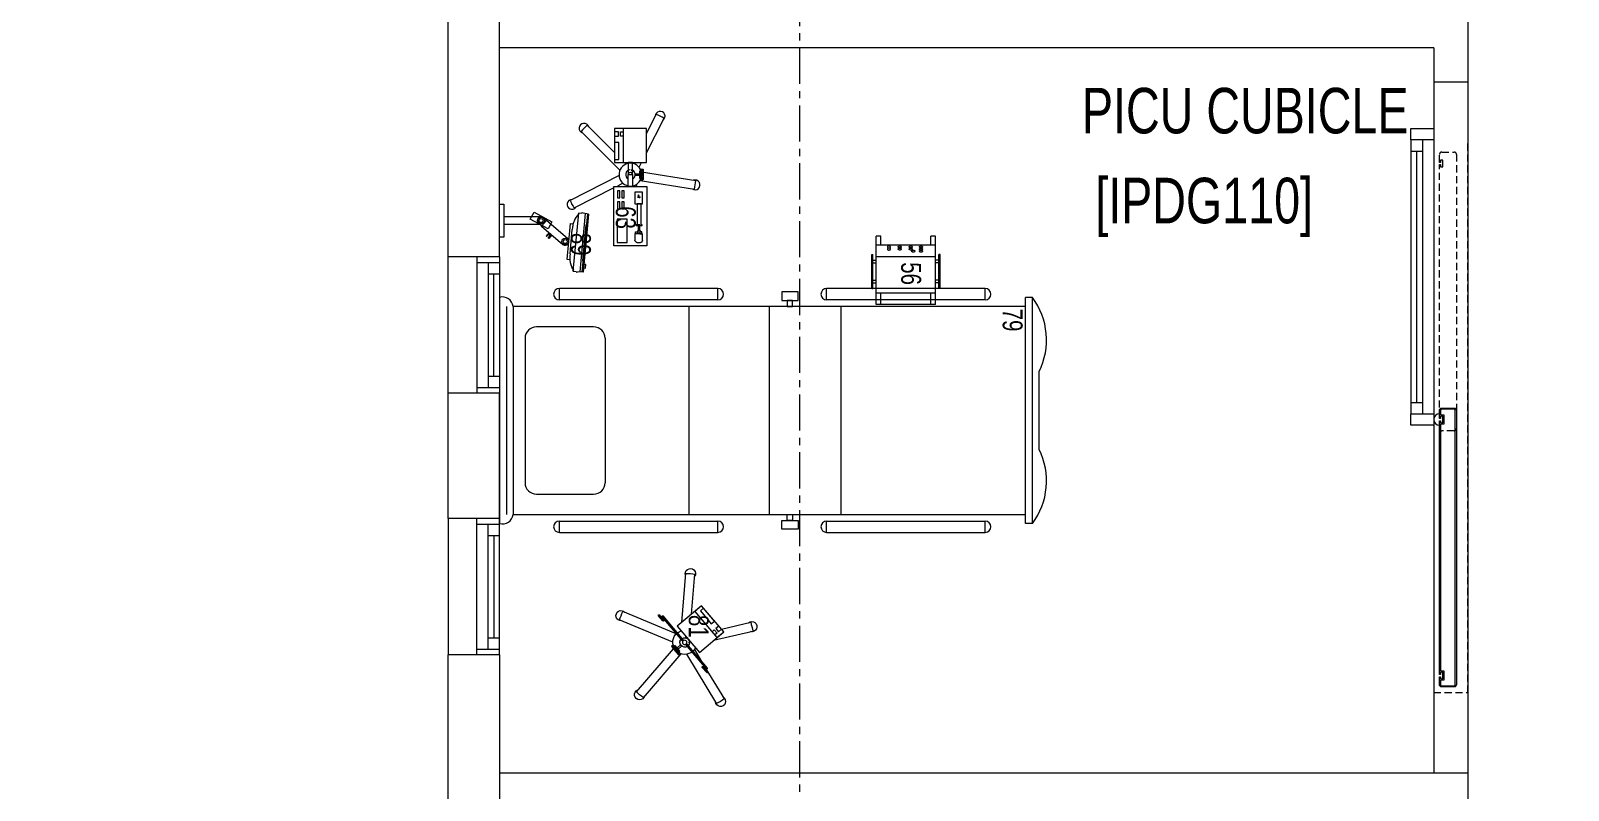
# Model space of a CAD drawing. Header units: millimetres. Extents: x 26027 to 581921, y 7230 to 233891.
# Drawn here: x 462471 to 469227, y 193635 to 196973 of the extents above; entities that cross this region are included whole.
import ezdxf

# ---------------------------------------------------------------- set-up
doc = ezdxf.new("R2010")
doc.units = ezdxf.units.MM
doc.header["$LTSCALE"] = 5
for name, pattern in [('CENTER', [50.8, 31.75, -6.35, 6.35, -6.35]), ('HIDDEN', [9.525, 6.35, -3.175]), ('HIDDEN2', [0.1875, 0.125, -0.0625])]:
    doc.linetypes.add(name, pattern=pattern)
for name, color, linetype, lineweight in [('72_EGR_BASE_TEXT', 252, 'Continuous', 5), ('Aluminum', 252, 'Continuous', 5), ('E-ELEC-EQPM-2', 85, 'Continuous', 30), ('Medical Equipment and Furniture', 252, 'Continuous', 0), ('Medical Equipment and Furniture1', 252, 'Continuous', 5), ('Medical Equipment and Furniture2', 252, 'Continuous', 13), ('Proj', 252, 'HIDDEN2', 5), ('Walls', 252, 'Continuous', 5), ('Wooden Joinery', 252, 'Continuous', 5)]:
    doc.layers.add(name, color=color, linetype=linetype, lineweight=lineweight)
doc.layers.add('axes', color=252, linetype='Continuous')
doc.layers.add('EXF', color=7, linetype='Continuous', lineweight=30, true_color=0x4e7e3e)
doc.styles.add('list_ghTextstyle', font='romans.shx', dxfattribs={"height": 0.25})
doc.styles.add('X3G_ENTITY_257CFD', font='swisscl.ttf', dxfattribs={"height": 200})
doc.styles.add('X3G_ENTITY_2587EA', font='swisscl.ttf', dxfattribs={"height": 200})

# ---------------------------------------------------------------- blocks, each defined once
blk = doc.blocks.new('IC.1')
at = {"layer": 'Medical Equipment and Furniture1'}
for p, q in [((42.4872, -10.88), (41.4928, -10.88)), ((42.4472, -10.91), (41.5328, -10.91)), ((42.4472, -10.91), (41.5328, -10.91)), ((42.4472, -10.91), (41.5328, -10.91)), ((41.5328, -10.94), (41.5328, -13.1914)), ((42.4472, -10.94), (41.5328, -10.94)), ((42.4472, -13.1914), (42.4472, -10.94)), ((42.3077, -10.9923), (41.6724, -10.9923)), ((41.6224, -11.0423), (41.6224, -11.2937)), ((42.3577, -11.2937), (42.3577, -11.0423)), ((41.4542, -11.1429), (41.4542, -11.8396)), ((41.4542, -11.1429), (41.5042, -11.1429)), ((41.5042, -11.1429), (41.5042, -11.8396)), ((42.4759, -11.1429), (42.5259, -11.1429)), ((42.4759, -11.8396), (42.4759, -11.1429)), ((42.5259, -11.8396), (42.5259, -11.1429)), ((42.3077, -11.3437), (41.6724, -11.3437)), ((41.5328, -11.7137), (42.4472, -11.7137)), ((41.4542, -11.8396), (41.5042, -11.8396)), ((42.4759, -11.8396), (42.5259, -11.8396)), ((41.5328, -12.0657), (42.4472, -12.0657)), ((41.4542, -12.3172), (41.4542, -13.0139)), ((41.4542, -12.3172), (41.5042, -12.3172)), ((41.5042, -12.3172), (41.5042, -13.0139)), ((42.4759, -12.3172), (42.5259, -12.3172)), ((42.4759, -13.0139), (42.4759, -12.3172)), ((42.5259, -13.0139), (42.5259, -12.3172)), ((41.5328, -12.3807), (42.4472, -12.3807)), ((41.4542, -13.0139), (41.5042, -13.0139)), ((42.4759, -13.0139), (42.5259, -13.0139)), ((41.4928, -13.1914), (42.4872, -13.1914)), ((41.4928, -13.2214), (41.4928, -13.1914)), ((41.4928, -13.2214), (42.4872, -13.2214)), ((42.4872, -13.2214), (42.4872, -13.1914)), ((41.8192, -13.2514), (42.1609, -13.2514))]:
    blk.add_line(p, q, dxfattribs=at)
for points in [[(41.4689, -12.1927), (41.4689, -12.1212), (41.5064, -12.1212), (41.5064, -12.1927)], [(41.5064, -12.1674), (41.5064, -12.1434), (41.5328, -12.1434), (41.5328, -12.1674)], [(42.4737, -12.1674), (42.4737, -12.1434), (42.4472, -12.1434), (42.4472, -12.1674)], [(42.5112, -12.1927), (42.5112, -12.1212), (42.4737, -12.1212), (42.4737, -12.1927)]]:
    blk.add_lwpolyline(points, close=True, dxfattribs=at)
for centre, radius, start, end in [((41.539, -10.8926), 0.0478, 164.74006, 262.64007), ((42.4411, -10.8926), 0.0478, 277.35993, 15.25994), ((41.6724, -11.0423), 0.05, 90, 180), ((42.3077, -11.0423), 0.05, 0, 90), ((41.4792, -11.1429), 0.025, 0, 180), ((42.5009, -11.1429), 0.025, 0, 180), ((41.6724, -11.2937), 0.05, 180, 270), ((42.3077, -11.2937), 0.05, 270, 0), ((41.4792, -11.8396), 0.025, 180, 0), ((42.5009, -11.8396), 0.025, 180, 0), ((41.4792, -12.3172), 0.025, 0, 180), ((42.5009, -12.3172), 0.025, 0, 180), ((41.4792, -13.0139), 0.025, 180, 0), ((42.5009, -13.0139), 0.025, 180, 0), ((41.6806, -12.9691), 0.3145, 233.34878, 296.14643), ((42.2995, -12.9691), 0.3145, 243.85357, 306.65122)]:
    blk.add_arc(centre, radius, start, end, dxfattribs=at)
blk = doc.blocks.new('IC.4')
at = {"layer": 'Medical Equipment and Furniture1'}
for p, q in [((31.2125, -28.0897), (31.2131, -28.0787)), ((31.2125, -28.0897), (31.2131, -28.0787)), ((31.4683, -28.1146), (31.2135, -28.0909)), ((31.2174, -28.0912), (31.2135, -28.0909)), ((31.2175, -28.0475), (31.214, -28.0706)), ((31.2152, -28.0625), (31.4716, -28.0865)), ((31.2152, -28.0625), (31.2652, -28.0672)), ((31.2167, -28.0528), (31.4722, -28.0766)), ((31.2175, -28.0475), (31.266, -28.052)), ((31.2653, -28.0595), (31.266, -28.0521)), ((31.2653, -28.0595), (31.266, -28.0521)), ((31.2653, -28.0595), (31.4231, -28.0741)), ((31.266, -28.0521), (31.4238, -28.0667)), ((31.4238, -28.0667), (31.4231, -28.0741)), ((31.4238, -28.0667), (31.4233, -28.0721)), ((31.4238, -28.0667), (31.4724, -28.0712)), ((31.4709, -28.1027), (31.4695, -28.1137)), ((31.4709, -28.1027), (31.4695, -28.1137)), ((31.4724, -28.0712), (31.4715, -28.0946)), ((31.3256, -28.1392), (31.2451, -28.2325)), ((31.2591, -28.1266), (31.2601, -28.1153)), ((31.2591, -28.1266), (31.2601, -28.1154)), ((31.4169, -28.1412), (31.2591, -28.1266)), ((31.4169, -28.1412), (31.2591, -28.1266)), ((31.2698, -28.2538), (31.3503, -28.1605)), ((31.3924, -28.1291), (31.2853, -28.1192)), ((31.4179, -28.13), (31.4169, -28.1412)), ((31.4179, -28.13), (31.4169, -28.1412)), ((31.4683, -28.1146), (31.4643, -28.1143)), ((31.2095, -28.2871), (31.2519, -28.209)), ((31.2451, -28.2325), (31.2297, -28.2503)), ((31.2826, -28.2257), (31.2401, -28.3037)), ((31.2451, -28.2325), (31.2698, -28.2538)), ((31.2519, -28.209), (31.2826, -28.2257)), ((31.2985, -28.2206), (31.3144, -28.2343)), ((31.3049, -28.2217), (31.3107, -28.2149)), ((31.3166, -28.2318), (31.3049, -28.2217)), ((31.3087, -28.2087), (31.3246, -28.2225)), ((31.3224, -28.225), (31.3107, -28.2149)), ((31.3144, -28.2343), (31.3166, -28.2318)), ((31.3246, -28.2225), (31.3224, -28.225)), ((31.2401, -28.3037), (31.2095, -28.2871)), ((31.2297, -28.2503), (31.2297, -28.4193)), ((31.2623, -28.2624), (31.2698, -28.2538)), ((31.2623, -28.4193), (31.2623, -28.2564)), ((31.2623, -28.3628), (31.2623, -28.3284)), ((31.2297, -28.4193), (31.2623, -28.4193))]:
    blk.add_line(p, q, dxfattribs=at)
for points in [[(31.4384, -28.0681), (31.4536, -28.0695), (31.4545, -28.0605), (31.4392, -28.0591)], [(31.3181, -28.4193), (31.3181, -28.4389), (31.174, -28.4389), (31.174, -28.4193)]]:
    blk.add_lwpolyline(points, close=True, dxfattribs=at)
for centre, radius in [((31.338, -28.1499), 0.0146), ((31.338, -28.1499), 0.00861), ((31.246, -28.2564), 0.0146), ((31.246, -28.2564), 0.00861)]:
    blk.add_circle(centre, radius, dxfattribs=at)
for centre, radius, start, end in [((31.2197, -28.0753), 0.00743, 140.48168, 206.73229), ((31.2197, -28.0753), 0.00743, 140.48168, 206.73229), ((31.2136, -28.0897), 0.00112, 176.66877, 264.66879), ((31.2136, -28.0897), 0.00112, 176.66877, 264.66879), ((31.2885, -28.0151), 0.1042, 226.96619, 268.29174), ((31.2885, -28.0151), 0.1042, 226.96612, 254.21293), ((31.4648, -28.0982), 0.00761, 323.47742, 27.98418), ((31.4648, -28.0982), 0.00761, 323.47742, 27.98418), ((31.338, -28.1499), 0.0163, 319.18704, 139.18704), ((31.4085, -28.0262), 0.1042, 261.09392, 302.33649), ((31.4085, -28.0262), 0.1042, 275.17127, 302.33649), ((31.4684, -28.1135), 0.00113, 264.64594, 352.35028), ((31.4684, -28.1135), 0.00113, 264.64594, 352.35028), ((31.246, -28.2564), 0.0163, 180, 0)]:
    blk.add_arc(centre, radius, start, end, dxfattribs=at)
blk = doc.blocks.new('Syringe')
at = {"layer": 'Medical Equipment and Furniture2', "color": 254}
for points in [[(42.9739, -11.5277), (42.7139, -11.5277), (42.7139, -11.3827), (42.9739, -11.3827), (42.9739, -11.5277)], [(42.7384, -11.5086), (42.7658, -11.5086), (42.7658, -11.475), (42.7384, -11.475)], [(42.8055, -11.4851), (42.8055, -11.48), (42.8023, -11.48), (42.8023, -11.5069), (42.8055, -11.5069), (42.8055, -11.5019)], [(42.779, -11.4899), (42.779, -11.487), (42.7748, -11.487), (42.7748, -11.5), (42.779, -11.5), (42.779, -11.497)], [(42.8023, -11.4899), (42.779, -11.4899)], [(42.779, -11.497), (42.8023, -11.497)], [(42.8055, -11.5019), (42.8984, -11.5019), (42.8984, -11.4851), (42.8055, -11.4851)], [(42.8055, -11.4899), (42.8055, -11.497)], [(42.8055, -11.497), (42.8055, -11.4899)], [(42.8055, -11.497), (42.8055, -11.4899)]]:
    blk.add_lwpolyline(points, dxfattribs=at)
for points in [[(42.8312, -11.3974), (42.7289, -11.3974), (42.7289, -11.4415), (42.8312, -11.4415)], [(42.9073, -11.3985), (42.8765, -11.3985), (42.8765, -11.4091), (42.9073, -11.4091)], [(42.9073, -11.4175), (42.8765, -11.4175), (42.8765, -11.4281), (42.9073, -11.4281)], [(42.956, -11.3985), (42.9252, -11.3985), (42.9252, -11.4091), (42.956, -11.4091)], [(42.956, -11.4175), (42.9252, -11.4175), (42.9252, -11.4281), (42.956, -11.4281)], [(42.7748, -11.487), (42.7658, -11.487), (42.7658, -11.4777), (42.7748, -11.4777)], [(42.9498, -11.475), (42.8984, -11.475), (42.8984, -11.5086), (42.9498, -11.5086)], [(42.7748, -11.4967), (42.7658, -11.4967), (42.7658, -11.5059), (42.7748, -11.5059)]]:
    blk.add_lwpolyline(points, close=True, dxfattribs=at)
at = {"layer": 'Medical Equipment and Furniture2', "color": 254, "extrusion": (0, 0, -1)}
blk.add_ellipse((42.7384, -11.4918), major_axis=(0, 0.0168), ratio=0.733735, start_param=3.141593, end_param=6.283185, dxfattribs=at)
blk = doc.blocks.new('Infusion')
at = {"layer": 'Medical Equipment and Furniture2', "color": 254}
for points in [[(43.0793, -11.3852), (43.0793, -11.5252), (43.2293, -11.5252), (43.2293, -11.3852), (43.0793, -11.3852)], [(43.1962, -11.4242), (43.1962, -11.4114), (43.215, -11.4114), (43.215, -11.4242)]]:
    blk.add_lwpolyline(points, dxfattribs=at)
for points in [[(43.0793, -11.3852), (43.0793, -11.4242), (43.2293, -11.4242), (43.2293, -11.3852)], [(43.0927, -11.3852), (43.0927, -11.404), (43.1673, -11.404), (43.1673, -11.3852)], [(43.1962, -11.3852), (43.1962, -11.4027), (43.215, -11.4027), (43.215, -11.3852)]]:
    blk.add_lwpolyline(points, close=True, dxfattribs=at)
blk = doc.blocks.new('Infusion Syringe')
at = {"layer": 'Medical Equipment and Furniture1'}
for p, q in [((42.9683, -11.3827), (42.8788, -11.2071)), ((43.0225, -11.4053), (42.9127, -11.1899)), ((43.0459, -11.409), (43.2169, -11.238)), ((43.1234, -11.3852), (43.2437, -11.2649)), ((42.9886, -11.4225), (42.9765, -11.3988)), ((42.9753, -11.4431), (42.9739, -11.4433)), ((42.9838, -11.4812), (42.9765, -11.4824)), ((43.0124, -11.4411), (43.017, -11.4365)), ((43.0234, -11.4354), (43.017, -11.4365)), ((43.0175, -11.473), (43.0233, -11.476)), ((43.0297, -11.4749), (43.0233, -11.476)), ((43.0357, -11.4374), (43.0414, -11.4403)), ((43.0407, -11.4693), (43.0453, -11.4647)), ((43.0444, -11.4461), (43.0414, -11.4403)), ((43.0463, -11.4583), (43.0453, -11.4647)), ((43.0728, -11.4359), (43.0766, -11.432)), ((43.0791, -11.4595), (43.0793, -11.4596)), ((43.0006, -11.498), (42.9627, -11.7368)), ((43.0381, -11.5039), (43.0003, -11.7427)), ((43.0592, -11.4932), (43.0766, -11.502)), ((43.1221, -11.5252), (43.2746, -11.6029)), ((43.2058, -11.5252), (43.2919, -11.5691))]:
    blk.add_line(p, q, dxfattribs=at)
for points in [[(43.0266, -11.4455), (43.0266, -11.4649), (42.9739, -11.4649), (42.9739, -11.4455)], [(43.0266, -11.4455), (43.0266, -11.4649), (43.0793, -11.4649), (43.0793, -11.4455)], [(43.043, -11.4963), (43.043, -11.5009), (43.0102, -11.5009), (43.0102, -11.4963)]]:
    blk.add_lwpolyline(points, close=True, dxfattribs=at)
for points in [[(43.0302, -11.4759), (43.0302, -11.4963), (43.0229, -11.4963), (43.0229, -11.4759)], [(43.0046, -11.5009), (43.0485, -11.5009)], [(43.0485, -11.5116), (43.0046, -11.5116)]]:
    blk.add_lwpolyline(points, dxfattribs=at)
for centre, radius, start, end in [((42.8958, -11.1985), 0.0214, 359.73396, 234.26604), ((43.0266, -11.4552), 0.2881, 113.21872, 120.78128), ((43.2303, -11.2515), 0.0214, 287.73396, 162.26604), ((43.0266, -11.4552), 0.2881, 41.21872, 48.78128), ((43.0266, -11.4552), 0.0501, 296.81629, 169.37144), ((43.0266, -11.4552), 0.0501, 190.62856, 243.18371), ((43.0266, -11.4552), 0.021, 6.82759, 152.46157), ((43.0266, -11.4552), 0.021, 207.53843, 353.17241), ((43.0266, -11.4552), 0.00972, 270, 90), ((43.2833, -11.586), 0.0214, 215.73396, 90.26604), ((43.0266, -11.4552), 0.2881, 329.21872, 336.78128), ((42.9815, -11.7398), 0.0214, 143.73396, 18.26604), ((43.0266, -11.4552), 0.2881, 257.21872, 264.78128)]:
    blk.add_arc(centre, radius, start, end, dxfattribs=at)
for centre in [(43.0046, -11.5062), (43.0101, -11.5062), (43.0156, -11.5062), (43.0211, -11.5062), (43.0266, -11.5062), (43.0321, -11.5062), (43.0375, -11.5062), (43.043, -11.5062), (43.0485, -11.5062)]:
    blk.add_ellipse(centre, major_axis=(0, -0.00537), ratio=0.510594, start_param=3.141593, end_param=9.424778, dxfattribs=at)
for name in ['Syringe', 'Infusion']:
    blk.add_blockref(name, (0, 0), dxfattribs=at)
blk = doc.blocks.new('IC.5')
at = {"layer": 'Medical Equipment and Furniture2', "color": 254}
for points in [[(31.601, -27.8325), (31.5106, -27.9394), (31.3961, -27.8425), (31.4865, -27.7356), (31.601, -27.8325)], [(31.4866, -27.7868), (31.4949, -27.777), (31.4805, -27.7649), (31.4723, -27.7746)]]:
    blk.add_lwpolyline(points, dxfattribs=at)
for points in [[(31.601, -27.8325), (31.5758, -27.8623), (31.4613, -27.7654), (31.4865, -27.7356)], [(31.5118, -27.757), (31.5005, -27.7703), (31.4862, -27.7582), (31.4974, -27.7449)], [(31.5908, -27.8238), (31.5786, -27.8382), (31.5217, -27.79), (31.5338, -27.7757)]]:
    blk.add_lwpolyline(points, close=True, dxfattribs=at)
blk = doc.blocks.new('IC.5 on Trolley')
at = {"layer": 'Medical Equipment and Furniture1'}
for p, q in [((31.4491, -27.7798), (31.4897, -27.6072)), ((31.4983, -27.7455), (31.5287, -27.6163)), ((31.3877, -27.8988), (31.1701, -27.7668)), ((31.3241, -27.8134), (31.1908, -27.7326)), ((31.3299, -27.8295), (31.307, -27.8101)), ((31.3331, -27.8257), (31.3102, -27.8063)), ((31.4309, -27.9028), (31.3236, -27.812)), ((31.4342, -27.899), (31.3268, -27.8081)), ((31.4084, -27.8646), (31.3558, -27.8327)), ((31.4203, -27.9024), (31.4217, -27.8961)), ((31.4224, -27.8955), (31.4217, -27.8961)), ((31.4267, -27.8918), (31.4262, -27.8922)), ((31.4381, -27.887), (31.4445, -27.8865)), ((31.4501, -27.8899), (31.4445, -27.8865)), ((31.4582, -27.8992), (31.4607, -27.9052)), ((31.5272, -27.9198), (31.7436, -27.9018)), ((31.5637, -27.8766), (31.7403, -27.8619)), ((31.3897, -27.9237), (31.1969, -28.0898)), ((31.4119, -27.9573), (31.223, -28.1201)), ((31.4213, -27.9147), (31.4238, -27.9207)), ((31.4293, -27.9241), (31.4238, -27.9207)), ((31.4401, -27.9597), (31.5386, -28.1944)), ((31.4414, -27.9269), (31.4479, -27.9264)), ((31.4453, -27.9149), (31.5526, -28.0058)), ((31.4528, -27.9221), (31.4479, -27.9264)), ((31.4485, -27.9111), (31.5558, -28.002)), ((31.4592, -27.9115), (31.4607, -27.9052)), ((31.477, -27.9442), (31.5755, -28.1789)), ((31.49, -27.9229), (31.491, -27.9228)), ((31.5343, -28.0025), (31.5572, -28.0219)), ((31.5375, -27.9987), (31.5604, -28.0181))]:
    blk.add_line(p, q, dxfattribs=at)
for points in [[(31.42, -27.9642), (31.3865, -27.9358)], [(31.3935, -27.9276), (31.427, -27.956)], [(31.4291, -27.9251), (31.416, -27.9407), (31.4104, -27.936), (31.4235, -27.9204)]]:
    blk.add_lwpolyline(points, dxfattribs=at)
blk.add_lwpolyline([(31.4257, -27.949), (31.4227, -27.9524), (31.3977, -27.9312), (31.4006, -27.9278)], close=True, dxfattribs=at)
blk.add_circle((31.4397, -27.907), 0.00972, dxfattribs=at)
for centre, radius, start, end in [((31.5092, -27.6118), 0.0225, 319.48845, 194.02054), ((31.4397, -27.907), 0.3033, 72.97321, 80.53577), ((31.1804, -27.7497), 0.0225, 31.48845, 266.02054), ((31.4397, -27.907), 0.3033, 144.97321, 152.53577), ((31.3086, -27.8082), 0.0025, 49.75449, 229.75449), ((31.3216, -27.8134), 0.0025, 269.57621, 49.75449), ((31.3252, -27.8101), 0.0025, 49.75449, 229.75449), ((31.3315, -27.8276), 0.0025, 229.75449, 49.75449), ((31.3343, -27.8243), 0.0025, 49.75449, 187.05013), ((31.4397, -27.907), 0.0527, 116.24338, 202.9382), ((31.4397, -27.907), 0.021, 146.58208, 312.9269), ((31.4397, -27.907), 0.021, 326.58208, 132.9269), ((31.7419, -27.8818), 0.0225, 247.48845, 122.02054), ((31.4397, -27.907), 0.3033, 0.97321, 8.53577), ((31.4397, -27.907), 0.0527, 256.57079, 343.2656), ((31.5359, -28.0006), 0.0025, 49.75449, 229.75449), ((31.5387, -27.9973), 0.0025, 272.45885, 49.75449), ((31.5515, -28.008), 0.0025, 49.75449, 189.93277), ((31.5542, -28.0039), 0.0025, 229.75449, 49.75449), ((31.5588, -28.02), 0.0025, 229.75449, 49.75449), ((31.21, -28.1049), 0.0225, 103.48845, 338.02054), ((31.4397, -27.907), 0.3033, 216.97321, 224.53577), ((31.557, -28.1866), 0.0225, 175.48845, 50.02054), ((31.4397, -27.907), 0.3033, 288.97321, 296.53577)]:
    blk.add_arc(centre, radius, start, end, dxfattribs=at)
for centre in [(31.39, -27.9317), (31.3942, -27.9353), (31.3984, -27.9388), (31.4026, -27.9424), (31.4067, -27.9459), (31.4109, -27.9495), (31.4151, -27.953), (31.4193, -27.9566), (31.4235, -27.9601)]:
    blk.add_ellipse(centre, major_axis=(0.00347, 0.0041), ratio=0.510594, dxfattribs=at)
blk.add_blockref('IC.5', (0, 0), dxfattribs=at)
blk = doc.blocks.new('ME17423-P')
at = {"layer": 'Medical Equipment and Furniture1'}
for p, q in [((0.26, 0), (0, 0)), ((0, 0), (0, -0.3)), ((0.02, 0), (0.02, -0.05)), ((0.24, 0), (0.24, -0.05)), ((0.26, 0), (0.26, -0.3)), ((0.26, -0.05), (0, -0.05)), ((0.24, -0.02), (0.02, -0.02)), ((-0.02, -0.07), (-0.02, -0.22)), ((-0.02, -0.07), (-0.015, -0.07)), ((-0.015, -0.07), (-0.015, -0.22)), ((-0.015, -0.095), (0, -0.095)), ((-0.015, -0.1075), (0, -0.1075)), ((0.275, -0.095), (0.26, -0.095)), ((0.275, -0.1075), (0.26, -0.1075)), ((0.275, -0.07), (0.275, -0.22)), ((0.28, -0.07), (0.275, -0.07)), ((0.28, -0.07), (0.28, -0.22)), ((-0.015, -0.1825), (0, -0.1825)), ((-0.015, -0.195), (0, -0.195)), ((0.275, -0.1825), (0.26, -0.1825)), ((0.275, -0.195), (0.26, -0.195)), ((-0.02, -0.22), (-0.015, -0.22)), ((0.26, -0.21), (0, -0.21)), ((0.26, -0.26), (0, -0.26)), ((0.02, -0.26), (0.02, -0.3)), ((0.24, -0.26), (0.24, -0.3)), ((0.28, -0.22), (0.275, -0.22)), ((0.02, -0.3), (0, -0.3)), ((0.26, -0.3), (0.24, -0.3))]:
    blk.add_line(p, q, dxfattribs=at)
for points in [[(0.0623, -0.2435, -0.14448), (0.0618, -0.2451, -0.107176), (0.0603, -0.2466, -0.077753), (0.0582, -0.2475, -0.064938), (0.0555, -0.2479, -0.064938), (0.0528, -0.2475, -0.077753), (0.0508, -0.2466, -0.107176), (0.0492, -0.2451, -0.14448), (0.0488, -0.2435, -0.14448), (0.0492, -0.242, -0.107176), (0.0508, -0.2405, -0.077753), (0.0528, -0.2396, -0.064938), (0.0555, -0.2392, -0.064938), (0.0582, -0.2396, -0.077753), (0.0603, -0.2405, -0.107176), (0.0618, -0.242, -0.14448)], [(0.0623, -0.2529, -0.14448), (0.0618, -0.2544, -0.107176), (0.0603, -0.2559, -0.077753), (0.0582, -0.2568, -0.064938), (0.0555, -0.2572, -0.064938), (0.0528, -0.2568, -0.077753), (0.0508, -0.2559, -0.107176), (0.0492, -0.2544, -0.14448), (0.0488, -0.2529, -0.14448), (0.0492, -0.2513, -0.107176), (0.0508, -0.2498, -0.077753), (0.0528, -0.2489, -0.064938), (0.0555, -0.2485, -0.064938), (0.0582, -0.2489, -0.077753), (0.0603, -0.2498, -0.107176), (0.0618, -0.2513, -0.14448)]]:
    blk.add_lwpolyline(points, format="xyb", close=True, dxfattribs=at)
for centre, radius, start, end in [((0.0991, -0.2435), 0.00284, 147.11529, 180), ((0.0991, -0.2435), 0.00284, 180, 212.88471), ((0.0991, -0.2529), 0.00284, 147.11529, 180), ((0.0991, -0.2529), 0.00284, 180, 212.88471), ((0.101, -0.2447), 0.00507, 122.64571, 147.11529), ((0.101, -0.2423), 0.00507, 212.88471, 237.35429), ((0.101, -0.2541), 0.00507, 122.64571, 147.11529), ((0.101, -0.2517), 0.00507, 212.88471, 237.35429), ((0.1022, -0.2467), 0.00735, 104.86185, 122.64571), ((0.1022, -0.2404), 0.00735, 237.35429, 255.13815), ((0.1022, -0.256), 0.00735, 104.86185, 122.64571), ((0.1022, -0.2497), 0.00735, 237.35429, 255.13815), ((0.103, -0.2497), 0.0105, 90, 104.86185), ((0.103, -0.2374), 0.0105, 255.13815, 270), ((0.103, -0.259), 0.0105, 90, 104.86185), ((0.103, -0.2467), 0.0105, 255.13815, 270), ((0.103, -0.2497), 0.0105, 75.13815, 90), ((0.103, -0.2374), 0.0105, 270, 284.86185), ((0.103, -0.259), 0.0105, 75.13815, 90), ((0.103, -0.2467), 0.0105, 270, 284.86185), ((0.1039, -0.2467), 0.00735, 57.35429, 75.13815), ((0.1039, -0.2404), 0.00735, 284.86185, 302.64571), ((0.1039, -0.256), 0.00735, 57.35429, 75.13815), ((0.1039, -0.2497), 0.00735, 284.86185, 302.64571), ((0.1051, -0.2447), 0.00507, 32.88471, 57.35429), ((0.1051, -0.2423), 0.00507, 302.64571, 327.11529), ((0.1051, -0.2541), 0.00507, 32.88471, 57.35429), ((0.1051, -0.2517), 0.00507, 302.64571, 327.11529), ((0.107, -0.2435), 0.00284, 0, 32.88471), ((0.107, -0.2435), 0.00284, 327.11529, 360), ((0.107, -0.2529), 0.00284, 0, 32.88471), ((0.107, -0.2529), 0.00284, 327.11529, 360), ((0.1475, -0.2435), 0.00284, 147.11529, 180), ((0.1475, -0.2435), 0.00284, 180, 212.88471), ((0.1475, -0.2529), 0.00284, 147.11529, 180), ((0.1475, -0.2529), 0.00284, 180, 212.88471), ((0.1494, -0.2447), 0.00507, 122.64571, 147.11529), ((0.1494, -0.2423), 0.00507, 212.88471, 237.35429), ((0.1494, -0.2541), 0.00507, 122.64571, 147.11529), ((0.1494, -0.2517), 0.00507, 212.88471, 237.35429), ((0.1506, -0.2467), 0.00735, 104.86185, 122.64571), ((0.1506, -0.2404), 0.00735, 237.35429, 255.13815), ((0.1506, -0.256), 0.00735, 104.86185, 122.64571), ((0.1506, -0.2497), 0.00735, 237.35429, 255.13815), ((0.1514, -0.2497), 0.0105, 90, 104.86185), ((0.1514, -0.2374), 0.0105, 255.13815, 270), ((0.1514, -0.259), 0.0105, 90, 104.86185), ((0.1514, -0.2467), 0.0105, 255.13815, 270), ((0.1514, -0.2497), 0.0105, 75.13815, 90), ((0.1514, -0.2374), 0.0105, 270, 284.86185), ((0.1514, -0.259), 0.0105, 75.13815, 90), ((0.1514, -0.2467), 0.0105, 270, 284.86185), ((0.1522, -0.2467), 0.00735, 57.35429, 75.13815), ((0.1522, -0.2404), 0.00735, 284.86185, 302.64571), ((0.1522, -0.256), 0.00735, 57.35429, 75.13815), ((0.1522, -0.2497), 0.00735, 284.86185, 302.64571), ((0.1585, -0.2342), 0.00284, 147.11529, 180), ((0.1585, -0.2342), 0.00284, 180, 212.88471), ((0.1604, -0.2354), 0.00507, 122.64571, 147.11529), ((0.1604, -0.233), 0.00507, 212.88471, 237.35429), ((0.1534, -0.2447), 0.00507, 32.88471, 57.35429), ((0.1534, -0.2423), 0.00507, 302.64571, 327.11529), ((0.1534, -0.2541), 0.00507, 32.88471, 57.35429), ((0.1534, -0.2517), 0.00507, 302.64571, 327.11529), ((0.1616, -0.2373), 0.00735, 104.86185, 122.64571), ((0.1616, -0.2311), 0.00735, 237.35429, 255.13815), ((0.1553, -0.2435), 0.00284, 0, 32.88471), ((0.1553, -0.2435), 0.00284, 327.11529, 360), ((0.1553, -0.2529), 0.00284, 0, 32.88471), ((0.1553, -0.2529), 0.00284, 327.11529, 360), ((0.1624, -0.2404), 0.0105, 90, 104.86185), ((0.1624, -0.228), 0.0105, 255.13815, 270), ((0.1624, -0.2404), 0.0105, 75.13815, 90), ((0.1624, -0.228), 0.0105, 270, 284.86185), ((0.1632, -0.2373), 0.00735, 57.35429, 75.13815), ((0.1632, -0.2311), 0.00735, 284.86185, 302.64571), ((0.1645, -0.2354), 0.00507, 32.88471, 57.35429), ((0.1645, -0.233), 0.00507, 302.64571, 327.11529), ((0.1663, -0.2342), 0.00284, 0, 32.88471), ((0.1663, -0.2342), 0.00284, 327.11529, 0), ((0.1927, -0.2342), 0.00284, 147.11529, 180), ((0.1927, -0.2342), 0.00284, 180, 212.88471), ((0.1927, -0.2435), 0.00284, 147.11529, 180), ((0.1927, -0.2435), 0.00284, 180, 212.88471), ((0.1927, -0.2529), 0.00284, 147.11529, 180), ((0.1927, -0.2529), 0.00284, 180, 212.88471), ((0.1945, -0.2354), 0.00507, 122.64571, 147.11529), ((0.1945, -0.233), 0.00507, 212.88471, 237.35429), ((0.1945, -0.2447), 0.00507, 122.64571, 147.11529), ((0.1945, -0.2423), 0.00507, 212.88471, 237.35429), ((0.1945, -0.2541), 0.00507, 122.64571, 147.11529), ((0.1945, -0.2517), 0.00507, 212.88471, 237.35429), ((0.1958, -0.2373), 0.00735, 104.86185, 122.64571), ((0.1958, -0.2311), 0.00735, 237.35429, 255.13815), ((0.1958, -0.2467), 0.00735, 104.86185, 122.64571), ((0.1958, -0.2404), 0.00735, 237.35429, 255.13815), ((0.1958, -0.256), 0.00735, 104.86185, 122.64571), ((0.1958, -0.2497), 0.00735, 237.35429, 255.13815), ((0.1966, -0.2404), 0.0105, 90, 104.86185), ((0.1966, -0.228), 0.0105, 255.13815, 270), ((0.1966, -0.2497), 0.0105, 90, 104.86185), ((0.1966, -0.2374), 0.0105, 255.13815, 270), ((0.1966, -0.259), 0.0105, 90, 104.86185), ((0.1966, -0.2467), 0.0105, 255.13815, 270), ((0.1966, -0.2404), 0.0105, 75.13815, 90), ((0.1966, -0.228), 0.0105, 270, 284.86185), ((0.1966, -0.2497), 0.0105, 75.13815, 90), ((0.1966, -0.2374), 0.0105, 270, 284.86185), ((0.1966, -0.259), 0.0105, 75.13815, 90), ((0.1966, -0.2467), 0.0105, 270, 284.86185), ((0.1974, -0.2373), 0.00735, 57.35429, 75.13815), ((0.1974, -0.2311), 0.00735, 284.86185, 302.64571), ((0.1974, -0.2467), 0.00735, 57.35429, 75.13815), ((0.1974, -0.2404), 0.00735, 284.86185, 302.64571), ((0.1974, -0.256), 0.00735, 57.35429, 75.13815), ((0.1974, -0.2497), 0.00735, 284.86185, 302.64571), ((0.1986, -0.2354), 0.00507, 32.88471, 57.35429), ((0.1986, -0.233), 0.00507, 302.64571, 327.11529), ((0.1986, -0.2447), 0.00507, 32.88471, 57.35429), ((0.1986, -0.2423), 0.00507, 302.64571, 327.11529), ((0.1986, -0.2541), 0.00507, 32.88471, 57.35429), ((0.1986, -0.2517), 0.00507, 302.64571, 327.11529), ((0.2005, -0.2342), 0.00284, 0, 32.88471), ((0.2005, -0.2342), 0.00284, 327.11529, 360), ((0.2005, -0.2435), 0.00284, 0, 32.88471), ((0.2005, -0.2435), 0.00284, 327.11529, 360), ((0.2005, -0.2529), 0.00284, 0, 32.88471), ((0.2005, -0.2529), 0.00284, 327.11529, 360)]:
    blk.add_arc(centre, radius, start, end, dxfattribs=at)

msp = doc.modelspace()

# ---------------------------------------------------------------- hatches: boundary and pattern name
at = {"layer": 'E-ELEC-EQPM-2'}
h = msp.add_hatch(dxfattribs=at)
h.set_pattern_fill('CROSS', color=85, scale=10)
h.set_pattern_definition([(0, (368880, 104830), (63.5, 63.5), [31.75, -95.25]), (90, (368895.875, 104814.125), (-63.5, 63.5), [31.75, -95.25])])
edge = h.paths.add_edge_path()
edge.add_line((457685.6, 145694.3), (457685.6, 152806.1))
edge.add_line((457685.6, 152806.1), (462487.4, 152806.1))
edge.add_line((462487.4, 152806.1), (462487.4, 145900.9))
edge.add_line((462487.4, 145900.9), (462587.4, 145901.1))
edge.add_line((462587.4, 145901.1), (462587.4, 152806.1))
edge.add_line((462587.4, 152806.1), (464555.9, 152806.1))
edge.add_line((464555.9, 152806.1), (469284.4, 152806.1))
edge.add_line((469284.4, 152806.1), (471903.7, 152806.1))
edge.add_line((471903.7, 152806.1), (471903.7, 142653.2))
edge.add_line((471903.7, 142653.2), (478231.4, 142645.9))
edge.add_line((478231.4, 142645.9), (478231.4, 142845.2))
edge.add_line((478231.4, 142845.2), (472503.7, 142845.2))
edge.add_line((472503.7, 142845.2), (472503.7, 157840))
edge.add_line((472503.7, 157840), (472504, 159009.2))
edge.add_line((472504, 159009.2), (479768.6, 159009.2))
edge.add_line((479768.6, 159009.2), (479768.6, 159109.2))
edge.add_line((479768.6, 159109.2), (472503.7, 159109.2))
edge.add_line((472503.7, 159109.2), (472503.7, 169315.6))
edge.add_line((472503.7, 169315.6), (478921.1, 169315.6))
edge.add_line((478921.1, 169315.6), (484286.4, 169315.6))
edge.add_line((484286.4, 169315.6), (484286.4, 166351.2))
edge.add_line((484286.4, 166351.2), (484486.4, 166351.2))
edge.add_line((484486.4, 166351.2), (484486.4, 169515.6))
edge.add_line((484486.4, 169515.6), (479083.8, 169515.6))
edge.add_line((479083.8, 169515.6), (479083.8, 190946.9))
edge.add_line((479083.8, 190946.9), (479083.8, 191341.6))
edge.add_line((479083.8, 191341.6), (478883.8, 191341.6))
edge.add_line((478883.8, 191341.6), (478883.8, 195124.3))
edge.add_line((478883.8, 195124.3), (477262.4, 195124.3))
edge.add_line((477262.4, 195124.3), (477262.4, 205421.2))
edge.add_line((477262.4, 205421.2), (474368, 205421.2))
edge.add_line((474368, 205421.2), (469356.9, 205421.2))
edge.add_line((469356.9, 205421.2), (469256.9, 205421.2))
edge.add_line((469256.9, 205421.2), (469256.9, 204391.3))
edge.add_line((469256.9, 204391.3), (469856.9, 204391.3))
edge.add_line((469856.9, 204391.3), (469856.9, 204821.2))
edge.add_line((469856.9, 204821.2), (471179.3, 204821.2))
edge.add_line((471179.3, 204821.2), (471179.3, 204391.3))
edge.add_line((471179.3, 204391.3), (471779.3, 204391.3))
edge.add_line((471779.3, 204391.3), (471779.3, 204821.2))
edge.add_line((471779.3, 204821.2), (476662.4, 204821.2))
edge.add_line((476662.4, 204821.2), (476662.4, 194457.6))
edge.add_line((476662.4, 194457.6), (478283.8, 194457.6))
edge.add_line((478283.8, 194457.6), (478283.8, 169915.6))
edge.add_line((478283.8, 169915.6), (471903.7, 169915.6))
edge.add_line((471903.7, 169915.6), (471903.7, 159212))
edge.add_line((471903.7, 159212), (470513.7, 159212))
edge.add_line((470513.7, 159212), (470513.7, 159112))
edge.add_line((470513.7, 159112), (471903.7, 159112))
edge.add_line((471903.7, 159112), (471903.7, 153006.1))
edge.add_line((471903.7, 153006.1), (462587.4, 153006.1))
edge.add_line((462587.4, 153006.1), (462487.4, 152906.1))
edge.add_line((462487.4, 152906.1), (457585.6, 152906.1))
edge.add_line((457585.6, 152906.1), (457585.6, 145694.3))
at = {"layer": 'EXF'}
h = msp.add_hatch(dxfattribs=at)
h.set_pattern_fill('CROSS', color=256, scale=10)
edge = h.paths.add_edge_path()
edge.add_line((464555.9, 152806.1), (469284.4, 152806.1))
edge.add_line((469284.4, 152806.1), (471903.7, 152806.1))
edge.add_line((471903.7, 152806.1), (471903.7, 142653.2))
edge.add_line((471903.7, 142653.2), (478231.4, 142645.9))
edge.add_line((478231.4, 142645.9), (478231.4, 142845.2))
edge.add_line((478231.4, 142845.2), (472503.7, 142845.2))
edge.add_line((472503.7, 142845.2), (472503.7, 157840))
edge.add_line((472503.7, 157840), (472504, 159009.2))
edge.add_line((472504, 159009.2), (479768.6, 159009.2))
edge.add_line((479768.6, 159009.2), (479768.6, 159109.2))
edge.add_line((479768.6, 159109.2), (472503.7, 159109.2))
edge.add_line((472503.7, 159109.2), (472503.7, 169315.6))
edge.add_line((472503.7, 169315.6), (478921.1, 169315.6))
edge.add_line((478921.1, 169315.6), (484286.4, 169315.6))
edge.add_line((484286.4, 169315.6), (484286.4, 166351.2))
edge.add_line((484286.4, 166351.2), (484486.4, 166351.2))
edge.add_line((484486.4, 166351.2), (484486.4, 169515.6))
edge.add_line((484486.4, 169515.6), (479083.8, 169515.6))
edge.add_line((479083.8, 169515.6), (479083.8, 190946.9))
edge.add_line((479083.8, 190946.9), (479083.8, 191341.6))
edge.add_line((479083.8, 191341.6), (478883.8, 191341.6))
edge.add_line((478883.8, 191341.6), (478883.8, 195124.3))
edge.add_line((478883.8, 195124.3), (477262.4, 195124.3))
edge.add_line((477262.4, 195124.3), (477262.4, 205421.2))
edge.add_line((477262.4, 205421.2), (474368, 205421.2))
edge.add_line((474368, 205421.2), (469356.9, 205421.2))
edge.add_line((469356.9, 205421.2), (469256.9, 205421.2))
edge.add_line((469256.9, 205421.2), (469256.9, 204391.3))
edge.add_line((469256.9, 204391.3), (469856.9, 204391.3))
edge.add_line((469856.9, 204391.3), (469856.9, 204821.2))
edge.add_line((469856.9, 204821.2), (471179.3, 204821.2))
edge.add_line((471179.3, 204821.2), (471179.3, 204391.3))
edge.add_line((471179.3, 204391.3), (471779.3, 204391.3))
edge.add_line((471779.3, 204391.3), (471779.3, 204821.2))
edge.add_line((471779.3, 204821.2), (476662.4, 204821.2))
edge.add_line((476662.4, 204821.2), (476662.4, 194457.6))
edge.add_line((476662.4, 194457.6), (478283.8, 194457.6))
edge.add_line((478283.8, 194457.6), (478283.8, 169915.6))
edge.add_line((478283.8, 169915.6), (471903.7, 169915.6))
edge.add_line((471903.7, 169915.6), (471903.7, 159212))
edge.add_line((471903.7, 159212), (470513.7, 159212))
edge.add_line((470513.7, 159212), (470513.7, 159112))
edge.add_line((470513.7, 159112), (471903.7, 159112))
edge.add_line((471903.7, 159112), (471903.7, 153006.1))
edge.add_line((471903.7, 153006.1), (462587.4, 153006.1))

# ---------------------------------------------------------------- linework, layer by layer
at = {"layer": 'Aluminum'}
for p, q in [((468535.8, 196493.9, -0.9), (468535.8, 195289.3, -0.9)), ((468585.8, 196493.9, -0.9), (468585.8, 195289.3, -0.9)), ((468635.8, 196493.9, -0.9), (468635.8, 195289.3, -0.9)), ((468535.8, 196443.9, -0.9), (468585.8, 196443.9, -0.9)), ((468560.8, 196443.9, -0.9), (468560.8, 195339.3, -0.9)), ((464430.8, 195979.8, -0.1), (464430.8, 195379.8, -0.1)), ((464430.8, 195954.8, -0.1), (464530.8, 195954.8, -0.1)), ((464480.8, 195954.8, -0.1), (464480.8, 195404.8, -0.1)), ((464530.8, 195979.8, -0.1), (464530.8, 195379.8, -0.1)), ((464480.8, 195904.8, -0.1), (464530.8, 195904.8, -0.1)), ((464505.8, 195454.8, -0.1), (464505.8, 195904.8, -0.1)), ((464480.8, 195454.8, -0.1), (464530.8, 195454.8, -0.1)), ((464430.8, 195404.8, -0.1), (464530.8, 195404.8, -0.1)), ((468535.8, 195339.3, -0.9), (468585.8, 195339.3, -0.9)), ((464430.8, 194229.8, -0.1), (464430.8, 194829.8, -0.1)), ((464430.8, 194804.8, -0.1), (464530.8, 194804.8, -0.1)), ((464480.8, 194254.8, -0.1), (464480.8, 194804.8, -0.1)), ((464530.8, 194229.8, -0.1), (464530.8, 194829.8, -0.1)), ((464480.8, 194754.8, -0.1), (464530.8, 194754.8, -0.1)), ((464505.8, 194754.8, -0.1), (464505.8, 194304.8, -0.1)), ((464480.8, 194304.8, -0.1), (464530.8, 194304.8, -0.1)), ((464430.8, 194254.8, -0.1), (464530.8, 194254.8, -0.1))]:
    msp.add_line(p, q, dxfattribs=at)
at = {"layer": 'Aluminum', "elevation": -0.9}
for points in [[(468635.8, 196747.8), (468635.8, 193710.3)], [(468785.8, 196747.8), (468785.8, 193710.3)]]:
    msp.add_lwpolyline(points, dxfattribs=at)
for points in [[(468635.8, 196543.9), (468635.8, 196493.9), (468535.8, 196493.9), (468535.8, 196543.9)], [(468635.8, 195289.3), (468635.8, 195239.3), (468535.8, 195239.3), (468535.8, 195289.3)]]:
    msp.add_lwpolyline(points, close=True, dxfattribs=at)
at = {"layer": 'axes', "linetype": 'CENTER', "lineweight": 0}
msp.add_line((465850.8, 120285.6, 2.4), (465850.8, 230891.1, 2.4), dxfattribs=at)
at = {"layer": 'Proj'}
for p, q in [((464305.8, 195379.8, 2.4), (464305.8, 195979.8, 2.4)), ((464305.8, 194829.8, 2.4), (464305.8, 194229.8, 2.4))]:
    msp.add_line(p, q, dxfattribs=at)
at = {"layer": 'Walls'}
for p, q in [((464305.8, 195979.8, 2.4), (464305.8, 197569.8, 2.4)), ((464530.8, 195979.8, 2.4), (464530.8, 197569.8, 2.4)), ((468785.8, 197197.8, -0.9), (468785.8, 196747.8, -0.6)), ((468635.8, 196897.8, -0.8), (464530.8, 196897.8, 2.4)), ((468635.8, 196897.8, -0.8), (468635.8, 196747.8, -0.8)), ((468635.8, 196747.8, -0.8), (468785.8, 196747.8, -0.9)), ((464530.8, 195979.8, 2.4), (464305.8, 195979.8, 2.4)), ((464305.8, 194829.8, 2.4), (464305.8, 195379.8, 2.4)), ((464530.8, 195379.8, 2.4), (464305.8, 195379.8, 2.4)), ((464530.8, 194829.8, 2.4), (464530.8, 195379.8, 2.4)), ((464530.8, 194829.8, 2.4), (464305.8, 194829.8, 2.4)), ((464305.8, 192639.8, 2.4), (464305.8, 194229.8, 2.4)), ((464530.8, 194229.8, 2.4), (464305.8, 194229.8, 2.4)), ((464530.8, 194229.8, 2.4), (464530.8, 192639.8, 2.4)), ((468785.8, 193710.3, 2.4), (464530.8, 193710.3, 2.4)), ((468785.8, 193710.3, 2.4), (468785.8, 193560.3, 2.4))]:
    msp.add_line(p, q, dxfattribs=at)
at = {"layer": 'Wooden Joinery', "linetype": 'HIDDEN', "elevation": -0.9}
msp.add_lwpolyline([(468635.8, 194064.3), (468785.8, 194064.3), (468785.8, 196493.9)], dxfattribs=at)
msp.add_lwpolyline([(468665.8, 196404.3), (468665.8, 196394.3), (468660.8, 196394.3), (468660.8, 196429.3, -0.414214), (468670.8, 196439.3), (468725.8, 196439.3, -0.414214), (468735.8, 196429.3), (468735.8, 195224.3, -0.414214), (468725.8, 195214.3), (468670.8, 195214.3, -0.414214), (468660.8, 195224.3), (468660.8, 195259.3), (468665.8, 195259.3), (468665.8, 195249.3), (468675.8, 195249.3), (468675.8, 195279.3), (468665.8, 195279.3), (468665.8, 195269.3), (468660.8, 195269.3), (468660.8, 196384.3), (468665.8, 196384.3), (468665.8, 196374.3), (468675.8, 196374.3), (468675.8, 196404.3)], format="xyb", close=True, dxfattribs=at)
at = {"layer": 'Wooden Joinery', "elevation": -0.9}
for points in [[(468665.8, 195279.3), (468665.8, 195269.3), (468660.8, 195269.3), (468660.8, 195304.3, -0.414214), (468670.8, 195314.3), (468725.8, 195314.3, -0.414214), (468735.8, 195304.3), (468735.8, 194099.3, -0.414214), (468725.8, 194089.3), (468670.8, 194089.3, -0.414214), (468660.8, 194099.3), (468660.8, 194134.3), (468665.8, 194134.3), (468665.8, 194124.3), (468675.8, 194124.3), (468675.8, 194154.3), (468665.8, 194154.3), (468665.8, 194144.3), (468660.8, 194144.3), (468660.8, 195259.3), (468665.8, 195259.3), (468665.8, 195249.3), (468675.8, 195249.3), (468675.8, 195279.3)], [(468665.8, 195244.3), (468665.8, 194159.3), (468680.8, 194159.3), (468680.8, 194119.3), (468665.8, 194119.3), (468665.8, 194099.3, 0.414214), (468670.8, 194094.3), (468725.8, 194094.3, 0.414214), (468730.8, 194099.3), (468730.8, 195304.3, 0.414214), (468725.8, 195309.3), (468670.8, 195309.3, 0.414214), (468665.8, 195304.3), (468665.8, 195284.3), (468680.8, 195284.3), (468680.8, 195244.3)]]:
    msp.add_lwpolyline(points, format="xyb", close=True, dxfattribs=at)
at = {"layer": 'Wooden Joinery'}
msp.add_arc((468660.8, 195264.3, -0.9), 25, 90, 270, dxfattribs=at)

# ---------------------------------------------------------------- block references
at = {"layer": 'Medical Equipment and Furniture', "yscale": 1000, "zscale": 1000}
for name, p, xscale, rotation in [('Infusion Syringe', (453650.8, 153314, 2), 1000, 89.99999999999999), ('IC.4', (492969.7, 227384.5, 2), 1000, 270), ('ME17423-P', (466186.4, 195769.9, 2), -999.9999999999994, 180.0002291391862), ('IC.1', (453650.8, 153314, 2), 1000, 89.99999999999999), ('IC.5 on Trolley', (493251.5, 162845.2, 2), -1000, 270)]:
    msp.add_blockref(name, p, dxfattribs=dict(at, xscale=xscale, rotation=rotation))

# ---------------------------------------------------------------- texts
at = {"layer": '72_EGR_BASE_TEXT', "char_height": 200, "attachment_point": 2, "style": 'X3G_ENTITY_2587EA'}
for s, insert in [('PICU CUBICLE', (467807.5, 196721.8, 2.4)), ('[IPDG110]', (467627.1, 196326.7, 2.4))]:
    msp.add_mtext(s, dxfattribs=dict(at, insert=insert))
at = {"layer": 'Medical Equipment and Furniture', "style": 'list_ghTextstyle'}
msp.add_text('x2', height=9, rotation=270, dxfattribs=at).set_placement((465138.6, 196251.8, 2))
at = {"layer": 'Medical Equipment and Furniture', "char_height": 87.47, "attachment_point": 2, "rotation": 270, "style": 'X3G_ENTITY_257CFD'}
for s, insert in [('63', (465129.4, 196151.7, 4.4)), ('89', (464932.3, 196034.6, 4.4)), ('56', (466383.4, 195905.6, 2)), ('79', (466829.3, 195701.4, 2)), ('81', (465450, 194355.8, 4.4))]:
    msp.add_mtext(s, dxfattribs=dict(at, insert=insert))

doc.saveas('drawing.dxf')
